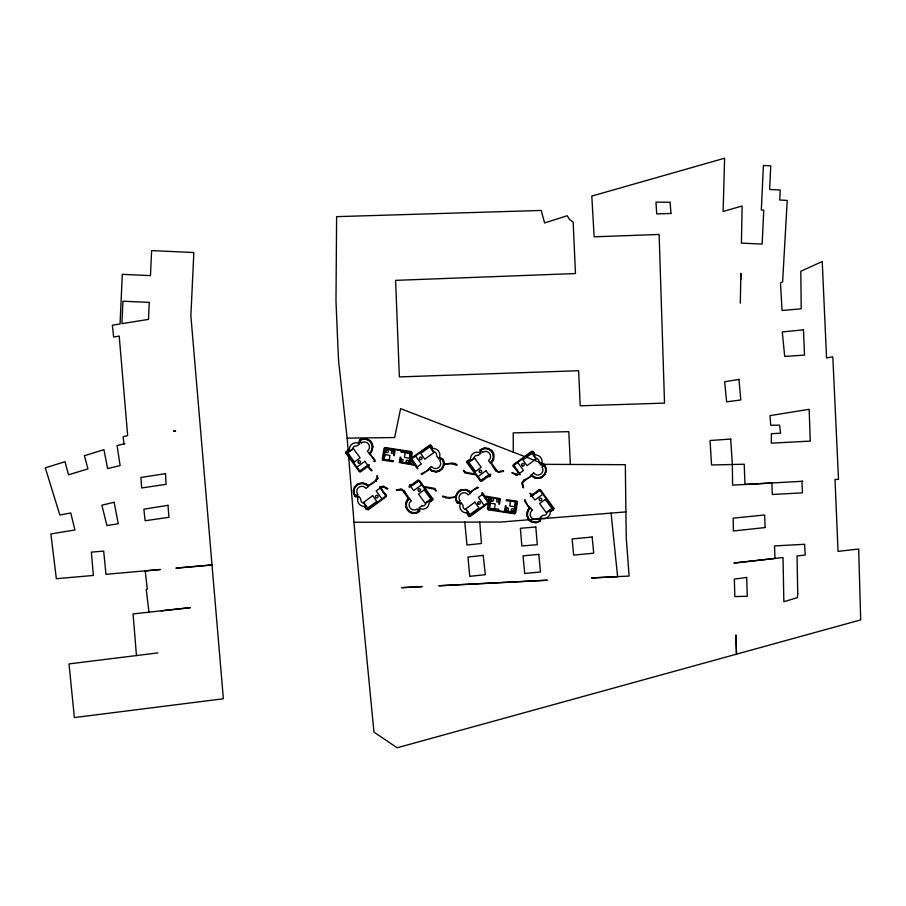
<?xml version="1.0" encoding="UTF-8"?>
<svg xmlns="http://www.w3.org/2000/svg" width="906" height="906" viewBox="0 0 906 906"><rect width="100%" height="100%" fill="white"/><g stroke="black" fill="none" stroke-linecap="round" stroke-linejoin="round"><path stroke-width="1.36" d="M345.707 452.377L345.764 452.977M553.985 508.9L553.872 508.243M740.757 279.342L740.859 273.374L740.315 303.17M418.346 510.112L419.569 508.9L419.648 511.392M539.466 519.602L540.678 518.334L540.282 521.199M409.172 498.651L404.042 490.237M490.52 462.796L495.718 471.052M353.408 490.35L353.397 492.275M353.408 490.339L353.691 488.991M489.421 508.141L490.214 503.136L495.22 503.917L494.427 508.934M455.718 496.25L455.378 496.59A16.84 16.84 0 0 1 442.875 496.012L442.592 496.624M443.917 465.378L444.314 464.767A16.84 16.84 0 0 1 456.817 465.344L457.134 464.744L455.899 464.234M455.718 496.239L457.281 492.717M503.464 470.78L503.498 471.448A17.961 17.961 0 0 0 498.708 472.513L497.938 472.185A4.473 4.473 0 0 0 496.262 470.78L496.069 470.576M443.917 465.39L442.411 468.64M530.248 508.209L530.067 508.47A7.826 7.826 0 0 0 529.251 519.319A7.826 7.826 0 0 0 540.067 520.52L539.568 519.84M406.001 502.49L405.967 507.145M493.679 458.866L493.725 454.212M353.691 488.98L354.45 487.202M406.013 502.468L406.635 500.939M493.679 458.878L492.638 461.131M513.09 465.208L513.045 465.944M527.394 511.131L526.794 514.936M403.623 490.769L403.43 490.576A4.473 4.473 0 0 1 401.754 489.172L400.984 488.844A17.961 17.961 0 0 1 396.182 489.897C397.723 491.539 402.117 487.994 403.589 491.845M432.74 499.976L432.819 498.946M466.93 461.426L466.918 462.536M527.394 511.12L527.87 510.123M480.044 449.965L480.146 452.4L481.233 451.607M545.367 473.917L546.318 469.353M371.811 451.233L372.921 446.703M374.869 461.324C377.032 459.478 367.304 454.687 371.358 451.947M406.635 500.927L407.054 500.225M354.461 487.19L357.066 484.359M527.881 510.112L528.323 509.421M407.066 500.214L407.915 499.127M432.626 500.157C425.831 503.238 432.592 501.731 432.117 499.025L418.765 480.803L409.331 487.235L408.934 486.681L409.806 486.046A4.473 4.473 0 0 0 409.444 484.676L411.8 484.597L417.677 480.327M492.626 461.143L492.139 461.811M524.767 480.565L522.445 482.966L523.147 485.356M524.868 499.953L524.699 501.278M544.789 474.869L541.414 477.677M442.4 468.651L439.931 470.848L436.794 471.935M374.79 461.437L373.804 461.38L374.314 460.259L369.512 453.657M386.341 496.601L367.961 509.976M467.1 461.154C474.042 458.006 466.783 459.976 467.621 462.4L480.86 480.52L490.361 474.121L490.758 474.676L489.886 475.31A4.473 4.473 0 0 0 490.293 476.658L487.892 476.76L481.924 481.097M492.139 461.822L491.233 462.773L495.99 469.331M524.902 499.919C525.582 499.523 526.703 506.567 530.18 507.7M528.662 508.968L529.568 508.017L524.744 501.335M457.643 492.275L459.297 490.814M369.546 452.955L369.625 452.887A7.826 7.826 0 0 0 370.441 442.037A7.826 7.826 0 0 0 359.625 440.837L360.226 441.732M408.98 499.025L409.036 498.968A7.826 7.826 0 0 0 408.142 509.885A7.826 7.826 0 0 0 418.957 511.086L418.459 510.406M407.915 499.115L408.459 498.583L403.748 492.105M346.069 451.63L348.595 449.806M513.385 464.721L531.607 451.437M442.592 496.579L445.843 497.734M360.033 442.275L359.014 443.023L358.719 442.445L359.637 439.999M480.089 449.92L484.076 448.085M419.603 511.437L416.703 513.011M356.341 495.684L355.65 496.182A7.826 7.826 0 0 1 356.851 485.367A7.826 7.826 0 0 1 367.7 486.194L368.13 486.397M428.991 468.606C427.734 471.924 420.939 473.238 421.211 473.883M477.881 455.48L480.814 453.317A6.591 6.591 0 0 0 470.769 460.622L473.725 458.504A3.375 3.375 0 0 1 477.881 455.48M476.839 487.439L470.384 492.139L469.648 491.414M470.667 492.773C471.89 489.908 478.379 487.926 478.572 487.553M516.884 475.174L516.046 475.254A17.961 17.961 0 0 0 511.799 472.762C516.25 473.544 523.781 477.972 513.181 466.318M531.21 475.061C530.304 478.662 522.773 479.557 523.543 480.418M547.077 512.286L550.033 510.169A6.591 6.591 0 0 1 539.987 517.473L542.92 515.31A3.375 3.375 0 0 0 547.065 512.286M553.43 509.885C546.952 512.66 553.985 511.007 553.181 508.391L539.942 490.271L530.44 496.658L530.837 495.14A4.451 4.451 0 0 0 529.919 493.181C532.592 496.228 534.902 492.66 539.002 489.625M540.27 521.21L536.454 522.751M359.648 439.988L360.35 439.569M360.815 471.664L368.187 466.307C368.04 468.617 374.518 473.476 371.109 469.274A4.451 4.451 0 0 1 368.855 466.216L369.252 464.699L359.705 471.052L346.466 452.898L349.059 450.271L348.595 449.818M357.077 484.348L358.029 483.793M459.308 490.803L459.999 490.373M476.862 487.428L477.7 487.179M524.936 480.452L531.528 475.661L532.06 476.205M368.414 486.329C369.886 483.611 375.899 481.38 376.42 481.165M429.025 468.583L429.682 468.629M458.719 502.049L457.881 502.626A7.814 7.814 0 0 1 456.307 496.873L456.341 496.624A7.826 7.826 0 0 1 469.92 492.638L470.18 492.819M360.362 439.557L361.098 439.206M360.69 471.732L359.875 471.845M422.638 474.042L429.308 469.217L431.165 470.758M417.813 480.237L418.663 480.078M460.022 490.373L461.279 489.806M470.146 516.443L488.243 503.317L487.428 508.628L488.459 509.806M358.04 483.793L362.898 482.955M541.392 477.689L539.285 478.345M531.765 451.358L532.762 451.324M518.945 474.348L520.18 474.801L513.781 465.299L531.901 452.049C534.415 451.188 536.159 458.232 533.408 451.8M440.95 459.308L441.811 458.719A7.814 7.814 0 0 1 443.385 464.472L443.351 464.733A7.826 7.826 0 0 1 429.761 468.719L429.693 468.64M361.63 438.991L365.73 438.629M461.29 489.806L465.673 489.489M416.681 513.011L412.026 513.124M500.214 471.335L498.538 471.856L496.103 469.512M500.214 471.324L503.453 470.78M539.285 489.523L540.27 489.682M539.274 478.345L534.902 477.949M543.011 465.775L544.03 465.174A7.826 7.826 0 0 1 542.841 475.978A7.826 7.826 0 0 1 531.992 475.163L531.777 475.004M157.916 652.909L69.015 663.894L74.371 717.575L223.374 698.764L190.872 315.798L193.861 252.525L151.608 250.611L150.475 275.628L122.31 274.337L120.056 323.963L112.344 325.197L113.635 337.032L119.207 336.081L127.667 435.56L123.103 436.805L123.941 443.849L124.847 443.623L117.067 445.593L120.113 465.593L107.61 468.572L103.941 449.648L84.394 455.729L87.95 468.912L68.505 474.778L65.017 461.709L45.3 467.847L59.83 514.993L70.759 512.966L74.938 529.987L50.872 533.928L56.342 578.707L93.352 575.446L91.381 552.128L103.669 551.108L105.968 574.313L160.521 569.5L145.186 570.882L147.327 589.251L146.251 589.364L148.958 612.173M484.359 448.04L488.459 448.481M161.291 610.825L190.509 607.62L133.069 613.917L136.455 655.559M436.499 471.969L431.426 470.916M422.207 474.166L421.358 473.985M481.29 481.29L480.531 481.109M353.963 522.264L500.825 522.037L625.899 511.901L625.333 464.687L544.88 464.348L400.611 408.64L394.631 437.541L347.145 438.153L338.64 361.653L337.847 345.141L335.99 301.313L336.613 216.647L541.222 210.452L544.597 222.955L567.247 215.741L569.33 219.241L573.158 222.106L575.469 273.544L395.594 280.362L399.365 376.919L578.628 370.724L580.202 405.82L664.54 403.113L659.126 234.45L594.121 236.817L591.811 196.081L724.596 158.222L723.124 211.46L742.116 206.002L741.425 243.125L762.173 244.076L763.747 210.113L761.323 209.999L763.407 165.492L770.734 165.832L769.658 189.49L780.202 190L779.749 200.022L787.235 200.419L782.614 281.879L780.474 282.955L782.059 310.498L801.21 308.81L800.813 271.234L822.218 261.54L826.555 357.881L832.818 356.862L838.503 479.342L835.015 479.512L838.05 551.358L858.673 549.025L860.7 619.897L397.168 747.778L373.963 732.116L355.65 542.717L347.145 438.153M535.888 522.807L531.086 521.72M430.282 444.812L411.449 458.04L412.264 452.728L411.437 451.596L384.812 447.519L383.985 448.481L382.298 459.036A17.044 17.044 0 0 1 383.023 458.379L385.299 448.13L411.313 452.287L410.101 462.615A17.497 17.497 0 0 1 411.199 464.733L414.857 465.231L417.406 468.742L417.96 468.345L411.528 458.912L429.682 445.605C432.298 444.721 433.906 451.992 431.086 445.231M469.546 516.556L468.798 516.307M448.832 498.164L455.593 497.224L456.035 500.633M356.681 495.582L357.847 496.805L355.379 496.896L353.431 492.57M448.821 498.164L445.854 497.734M542.898 465.763L541.845 464.552L544.336 464.484M488.47 509.818L514.789 513.861L515.695 512.966L517.417 502.298A17.044 17.044 0 0 1 516.669 502.977L514.461 513.226L488.379 509.07L489.591 498.73A17.497 17.497 0 0 1 488.493 496.613L484.835 496.126L482.286 492.615L481.732 493.011L488.164 502.445L470.01 515.752C467.609 516.68 465.627 509.251 468.674 516.194M363.181 482.989L365.299 483.611M366.296 438.742L369.535 440.248M465.956 489.546L468.504 490.588M412.015 513.124L410.463 512.547M455.899 464.234C451.834 460.644 443.091 467.337 443.657 460.724M488.47 448.481L491.29 450.214M534.631 477.847L532.49 476.579M523.657 480.486L523.521 480.69A4.473 4.473 0 0 1 522.128 482.366L521.788 483.136A17.961 17.961 0 0 1 522.807 487.598L523.509 487.745L523.147 485.367M386.964 488.923L387.881 488.594A17.961 17.961 0 0 1 383.646 486.103L382.808 486.182A4.473 4.473 0 0 1 380.78 486.998L379.512 486.556L385.933 496.001L367.779 509.297C365.005 509.965 363.714 503.181 366.284 509.557M365.311 483.623L366.284 484.132M386.953 488.923C380.769 484.563 378.912 488.311 386.602 495.242M410.452 512.547L409.036 511.675M359.422 471.675L345.956 453.362M531.063 521.72L530.372 521.278M468.527 490.588L469.195 491.052M366.296 484.144L367.19 484.778M376.318 481.075L376.171 480.656A4.473 4.473 0 0 1 377.564 478.991L377.904 478.209M530.361 521.267L528.402 519.331M457.598 503.351L460.067 503.249L459.297 502.207M409.025 511.675L408.198 510.95M540.418 489.784L553.86 508.209M480.384 481.007L475.843 474.857L464.778 472.875A16.84 16.84 0 0 0 463.464 470.769L463.883 470.203L465.163 472.185M367.213 484.789C371.256 486.884 378.346 478.085 377.134 475.503A17.961 17.961 0 0 0 377.904 478.221M369.988 440.599L370.577 441.165M491.301 450.225L491.879 450.803M419.41 480.44L423.849 486.499L434.914 488.481A16.84 16.84 0 0 0 436.228 490.588L435.797 491.154L434.529 489.172M370.588 441.177L371.29 442.026M440.373 459.127L439.625 458.108L440.214 457.768L442.649 458.73M491.89 450.814L492.558 451.686M457.53 503.283L457.043 502.626M407.451 510.112L406.567 508.719M535.808 458.164L533.679 455.208A6.591 6.591 0 0 1 540.984 465.242L538.821 462.32A3.375 3.375 0 0 0 535.808 458.164M481.233 450.95L480.735 450.271A7.826 7.826 0 0 1 491.55 451.46A7.826 7.826 0 0 1 490.724 462.309M363.884 503.192L366.001 506.148A6.591 6.591 0 0 1 358.708 496.114L360.86 499.036A3.375 3.375 0 0 0 363.884 503.181M544.721 464.959L546.295 469.059M528.391 519.319L527.677 518.141M371.301 442.037L372.253 443.714M492.57 451.698L493.124 452.638M442.66 458.742L443.646 460.712M457.032 502.615L456.601 501.913M432.751 498.776L424.404 487.269L434.518 489.172M465.174 472.185L475.288 474.087L466.941 462.581M456.601 501.901L456.046 500.644M527.666 518.13L526.816 515.22M493.136 452.66L493.725 454.2M406.556 508.696L405.967 507.156M372.253 443.725L372.876 446.137M611.074 513.079L617.609 576.624L629.104 576.069L626.227 537.303L625.899 511.901M464.778 522.094L466.975 545.027L481.448 543.498L479.761 522.15M570.35 464.461L568.821 431.675L513.226 432.864L513.283 452.128M516.862 475.129A4.473 4.473 0 0 1 518.878 474.314M395.095 450.293L394.257 455.65L393.589 455.548L394.37 450.599L385.571 449.206L383.929 459.67L393.464 460.656L393.193 461.72L382.491 460.123L383.261 459.557L385.095 448.549L395.095 450.327M399.342 462.479L410.09 464.484L409.523 463.702L411.143 452.638L401.211 451.109L400.973 452.151L410.509 453.136L408.855 463.6L400.067 462.219L400.848 457.258L400.18 457.156L399.342 462.445M488.459 508.481L498.481 510.237L498.719 509.206L489.183 508.221L490.837 497.756L499.625 499.138L498.844 504.098L499.512 504.2L500.271 498.64L489.602 496.873L490.169 497.643L488.459 508.481M504.597 511.018L514.597 512.807L516.431 501.788L517.201 501.233L506.465 499.659L506.228 500.701L515.763 501.686L514.11 512.15L505.322 510.758L506.103 505.808L505.435 505.707L504.597 511.018M771.414 433.702L771.3 443.17L810.281 441.086L809.149 409.308L769.998 415.616L770.734 425.254L779.579 425.14L780.587 433.193L771.414 433.702M149.241 302.389L148.505 319.376L121.914 323.657L122.933 301.2L149.241 302.389M797.722 593.702L797.439 597.643L783.86 601.697L783.01 557.53L733.894 563.056L775.015 558.436L774.505 545.922L804.585 544.291L805.208 555.05L797.042 555.956L797.722 593.702M384.959 454.586L384.167 459.591L389.172 460.384L389.965 455.378L384.959 454.586M391.732 450.69L391.335 453.193L393.113 453.476L393.51 450.973L391.732 450.69M401.313 459.331L400.916 461.834L402.706 462.117L403.102 459.614L401.313 459.331M405.254 452.422L404.472 457.439L409.478 458.221L410.271 453.215L405.254 452.422M411.12 460.101C409.954 462.57 411.641 465.038 414.291 464.461L411.12 460.101M488.934 498.946L488.572 501.256L485.401 496.896L487.972 497.111L488.934 498.946M496.986 499.24L496.59 501.743L498.379 502.026L498.764 499.523L496.986 499.24M506.579 507.881L506.182 510.384L507.96 510.667L508.357 508.164L506.579 507.881M510.52 500.973L509.727 505.978L514.733 506.771L515.525 501.765L510.52 500.973M438.764 458.798L436.601 455.865A3.375 3.375 0 0 0 433.578 451.72L431.46 448.753A6.591 6.591 0 0 1 438.764 458.798M460.939 502.536L460.928 502.558A6.591 6.591 0 0 0 468.232 512.592L466.103 509.648A3.375 3.375 0 0 1 463.091 505.491L460.939 502.536M352.615 449.07L349.671 451.211A6.591 6.591 0 0 1 359.705 443.883L356.771 446.046A3.375 3.375 0 0 0 352.627 449.07M353.465 448.73L347.768 452.875L354.393 461.992L360.09 457.847L353.465 448.73M364.88 461.324L356.681 467.292L359.671 471.392L367.87 465.424L364.88 461.324M357.757 494.37L355.243 496.194A8.165 8.165 0 0 1 357.043 484.789A8.165 8.165 0 0 1 368.459 486.59L365.956 488.413A5.074 5.074 0 0 0 358.867 487.292A5.074 5.074 0 0 0 357.757 494.37M415.367 455.775L411.256 458.764L417.224 466.964L421.324 463.974L415.367 455.775M429.772 446.862L420.667 453.487L424.801 459.183L433.917 452.558L429.772 446.862M380.237 487.938L376.137 490.927L382.106 499.127L386.205 496.148L380.237 487.938M372.66 495.718L363.555 502.343L367.689 508.04L376.805 501.414L372.66 495.718M431.516 466.488L429.014 468.311A8.165 8.165 0 0 0 440.418 470.112A8.165 8.165 0 0 0 442.219 458.708L439.716 460.531A5.074 5.074 0 0 1 438.595 467.609A5.074 5.074 0 0 1 431.516 466.488M411.03 485.163L410.248 485.027L411.03 485.163M418.912 480.531L410.712 486.499L413.702 490.599L421.902 484.631L418.912 480.531M424.189 489.942L418.493 494.076L425.118 503.192L430.814 499.047L424.189 489.942M474.574 458.164L468.878 462.309L475.503 471.414L481.199 467.281L474.574 458.164M421.811 505.876L418.878 508.04A6.591 6.591 0 0 0 428.923 500.735L425.967 502.853A3.375 3.375 0 0 1 421.811 505.876M485.99 470.758L477.79 476.715L480.78 480.814L488.98 474.857L485.99 470.758M489.297 475.741L488.662 476.194L489.297 475.741M459.976 500.825L457.473 502.649A8.165 8.165 0 0 1 459.274 491.233A8.165 8.165 0 0 1 470.678 493.034L468.175 494.857A5.074 5.074 0 0 0 461.086 493.747A5.074 5.074 0 0 0 459.976 500.825M517.586 462.23L513.487 465.208L519.444 473.408L523.543 470.429L517.586 462.23M531.992 453.317L522.887 459.942L527.032 465.639L536.137 459.002L531.992 453.317M482.468 494.393L478.368 497.371L484.325 505.582L488.425 502.592L482.468 494.393M474.88 502.173L465.775 508.798L469.92 514.495L479.025 507.87L474.88 502.173M533.736 472.943L531.233 474.767A8.165 8.165 0 0 0 542.649 476.567A8.165 8.165 0 0 0 544.449 465.152L541.935 466.975A5.074 5.074 0 0 1 540.825 474.065A5.074 5.074 0 0 1 533.736 472.943M540.021 489.965L531.822 495.933L534.812 500.033L543.011 494.064L540.021 489.965M545.299 499.365L539.602 503.51L546.227 512.626L551.924 508.481L545.299 499.365M114.145 502.264L101.857 505.197L106.931 525.537L118.256 523.781L114.145 502.264M174.869 430.95L173.522 431.222L175.605 430.803L174.869 430.95M738.956 379.399L724.653 381.766L726.623 401.822L740.814 399.965L738.956 379.399M167.995 505.31L143.884 509.195L145.13 520.746L168.958 517.303L167.995 505.31M165.515 473.645L140.906 477.473L141.687 487.96L166.081 484.348L165.515 473.645M746.68 577.473L734.336 579.104L734.845 596.567L747.291 596.284L746.68 577.473M765.151 527.564L733.384 530.995L733.158 518.153L764.653 514.993L765.151 527.564M483.192 555.389L467.983 557.02L469.727 576.352L485.333 574.71L483.192 555.389M803.463 329.818L782.286 331.958L784.698 356.409L804.528 355.118L803.463 329.818M592.15 537.02L572.094 538.945L573.668 555.106L593.724 553.192L592.15 537.02M538.798 554.37L523.022 555.842L524.71 573.475L540.486 572.003L538.798 554.37M212.502 564.914L176.138 568.119L212.502 564.914M535.808 526.998L520.372 528.289L521.845 545.978L537.281 544.687L535.808 526.998M730.678 439.059L710.055 440.52L711.527 464.971L744.2 464.234L744.992 484.461L802.784 481.256L801.946 481.312L802.444 492.853L772.308 494.495L771.855 483L732.592 485.14L732.365 464.801L730.678 439.059M547.303 580.225L439.025 585.752L547.303 580.225M422.185 586.601L401.675 587.666L422.185 586.601M617.609 576.624L591.777 577.949L617.609 576.624M670.961 213.488L656.714 213.884L655.978 202.163L670.112 202.219L670.961 213.488M532.298 510.225L530.474 507.711A8.165 8.165 0 0 0 528.674 519.127A8.165 8.165 0 0 0 540.078 520.927L538.255 518.425A5.074 5.074 0 0 1 531.176 517.303A5.074 5.074 0 0 1 532.298 510.225M482.547 452.366L480.724 449.863A8.165 8.165 0 0 1 492.128 451.664A8.165 8.165 0 0 1 490.327 463.068L488.504 460.565A5.074 5.074 0 0 0 489.625 453.487A5.074 5.074 0 0 0 482.547 452.366M411.188 500.792L409.365 498.289A8.165 8.165 0 0 0 407.564 509.693A8.165 8.165 0 0 0 418.968 511.494L417.145 508.991A5.074 5.074 0 0 1 410.067 507.87A5.074 5.074 0 0 1 411.188 500.792M361.437 442.932L359.614 440.429A8.165 8.165 0 0 1 371.018 442.23A8.165 8.165 0 0 1 369.218 453.634L367.394 451.131A5.074 5.074 0 0 0 368.515 444.053A5.074 5.074 0 0 0 361.437 442.932M736.476 653.577L735.921 635.163L736.476 653.577M358.527 463.023A1.291 1.291 0 0 0 360.531 462.015A1.291 1.291 0 0 0 358.663 460.792A1.291 1.291 0 0 0 358.527 463.023M376.047 497.654A1.291 1.291 0 0 0 378.062 496.647A1.291 1.291 0 0 0 376.183 495.412A1.291 1.291 0 0 0 376.047 497.654M418.629 491.063A1.291 1.291 0 0 0 420.633 490.055A1.291 1.291 0 0 0 418.765 488.821A1.291 1.291 0 0 0 418.629 491.063M419.988 459.421A1.291 1.291 0 0 0 422.003 458.413A1.291 1.291 0 0 0 420.124 457.179A1.291 1.291 0 0 0 419.988 459.421M539.738 500.497A1.291 1.291 0 0 0 541.743 499.489A1.291 1.291 0 0 0 539.874 498.255A1.291 1.291 0 0 0 539.738 500.497M522.218 465.865A1.291 1.291 0 0 0 524.223 464.857A1.291 1.291 0 0 0 522.343 463.623A1.291 1.291 0 0 0 522.218 465.865M479.636 472.456A1.291 1.291 0 0 0 481.641 471.448A1.291 1.291 0 0 0 479.772 470.214A1.291 1.291 0 0 0 479.636 472.456M478.277 504.098A1.291 1.291 0 0 0 480.282 503.09A1.291 1.291 0 0 0 478.402 501.867A1.291 1.291 0 0 0 478.277 504.098M406.579 462.445A1.234 1.234 0 0 0 408.504 461.482A1.234 1.234 0 0 0 406.703 460.305A1.234 1.234 0 0 0 406.579 462.445M386.488 452.434A1.234 1.234 0 0 0 388.402 451.471A1.234 1.234 0 0 0 386.613 450.293A1.234 1.234 0 0 0 386.488 452.434M491.743 500.984A1.234 1.234 0 0 0 493.668 500.021A1.234 1.234 0 0 0 491.867 498.832A1.234 1.234 0 0 0 491.743 500.984M511.845 510.995A1.234 1.234 0 0 0 513.759 510.033A1.234 1.234 0 0 0 511.969 508.855A1.234 1.234 0 0 0 511.845 510.995"/></g></svg>
